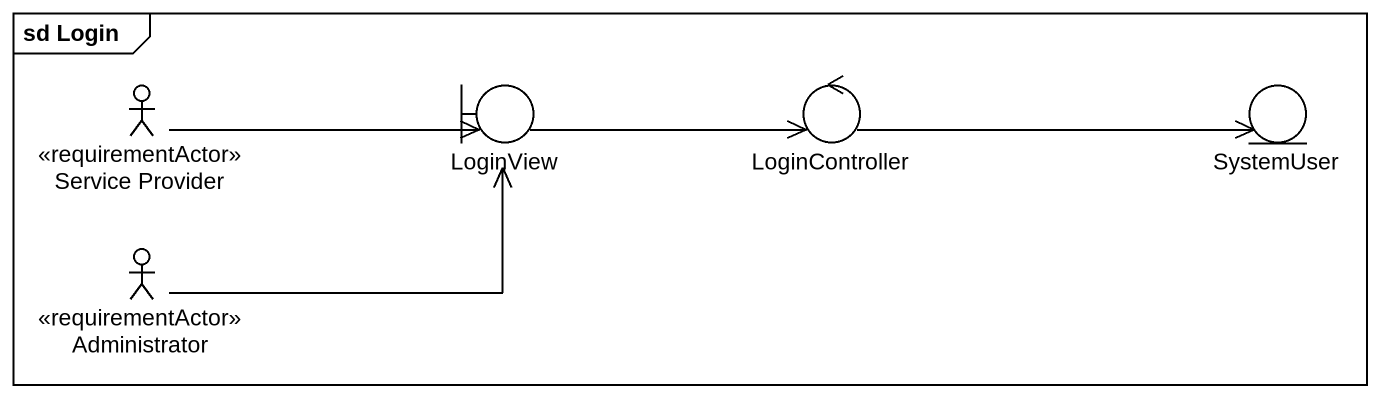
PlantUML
@startuml
mainframe sd Login
actor "Service Provider" as Service_Provider <<requirementActor>>
boundary LoginView
control LoginController
entity SystemUser
actor Administrator <<requirementActor>>
Service_Provider -right-> LoginView
LoginView -right-> LoginController
LoginController -right-> SystemUser
Administrator -right-> LoginView
@enduml
